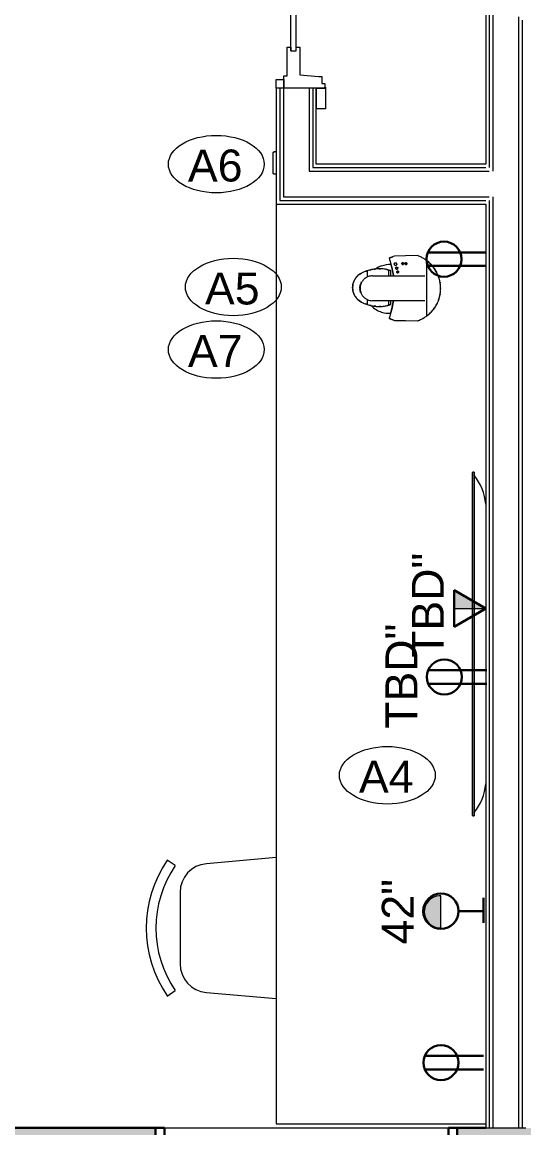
# Model space of a CAD drawing. Header units: inches. Extents: x -1176 to 1482, y -2527 to 978.
# Drawn here: x 616.6 to 687.3, y 113.9 to 269.7 of the extents above; entities that cross this region are included whole.
import ezdxf

# ---------------------------------------------------------------- set-up
doc = ezdxf.new("R2010")
doc.units = ezdxf.units.IN
doc.header["$MEASUREMENT"] = 0
for name, color, linetype, lineweight in [('A-ANNO-NOTE', 131, 'Continuous', 40), ('A-DETL-GENF', 92, 'Continuous', 9), ('A-DOOR', 31, 'Continuous', 18), ('A-DOOR-FRAM', 31, 'Continuous', 30), ('A-DOOR-GLAZ', 31, 'Continuous', 9), ('A-DOOR-OPNG', 31, 'Continuous', 30), ('A-GLAZ', 151, 'Continuous', 18), ('A-WALL', 113, 'Continuous', 18), ('A-WALL-PATT', 111, 'Continuous', 18), ('I-FURN', 30, 'Continuous', 9), ('I-WALL', 2, 'Continuous', 18), ('Q-CASE', 31, 'Continuous', 9), ('Q-SPCQ', 91, 'Continuous', 9), ('Q-SPCQ-IDEN', 132, 'Continuous', 9)]:
    doc.layers.add(name, color=color, linetype=linetype, lineweight=lineweight)
doc.styles.add('Arial', font='arial.ttf', dxfattribs={"height": 4.5})
doc.styles.add('Swis721 Lt BT', font='swissl.ttf', dxfattribs={"height": 4.5})

# ---------------------------------------------------------------- blocks, each defined once
blk = doc.blocks.new('Double Hung - side window 3_ 6_5_ x 5_ 6_ 2-5312470-3rd Floor Power _ Signal')
at = {"layer": 'A-GLAZ', "color": 8, "lineweight": 30}
for p, q in [((-21.25, 11), (-20.5, 11)), ((-20.5, 6.75), (-20.5, 11)), ((20.5, 6.75), (20.5, 11)), ((21.25, 11), (20.5, 11)), ((-20.5, 8.5), (-20.5, 6.75)), ((-20.5, 8.5), (-18.75, 8.5)), ((-18.75, 8.5), (-18.75, 6.75)), ((18.75, 8.5), (18.75, 6.75)), ((20.5, 8.5), (18.75, 8.5)), ((20.5, 8.5), (20.5, 6.75)), ((-20.5, 6.75), (-18.75, 6.75)), ((-20.5, 6.75), (-20, 6.75)), ((-20, -11), (-20, 6.75)), ((-18.75, 7.625), (18.75, 7.625)), ((20.5, 6.75), (18.75, 6.75)), ((20, 6.75), (20.5, 6.75)), ((20, 6.75), (20, -11)), ((-20, -11), (-21.25, -11)), ((20, -11), (21.25, -11))]:
    blk.add_line(p, q, dxfattribs=at)
blk = doc.blocks.new('F-Chairs - Side 01-V22-3rd Floor Power _ Signal')
at = {"layer": 'I-FURN'}
for p, q in [((-9.57, -3.52), (-8.8, -4.64)), ((8.8, -4.64), (9.57, -3.52)), ((5.02, -5.32), (-5.02, -5.32)), ((-9.07, -9.03), (-9.92, -18.87)), ((9.92, -18.87), (9.07, -9.03))]:
    blk.add_line(p, q, dxfattribs=at)
for centre, radius, start, end in [((0, -17.51), 16.94, 55.6197, 124.3803), ((0, -17.51), 15.59, 55.6197, 124.3803), ((-5.02, -9.38), 4.06, 90, 175.0303), ((5.02, -9.38), 4.06, 4.9697, 90)]:
    blk.add_arc(centre, radius, start, end, dxfattribs=at)
blk = doc.blocks.new('Door-Sliding-JELD-WEN-2_Panel-Stationary_Active-Wide_Stile-EpicVue - D6 6_ X 8_-8222147-3rd Floor Power _ Signal')
at = {"layer": 'A-DETL-GENF'}
for p, q in [((-36, 1.74), (-34.25, 1.74)), ((-36, -4.01), (-36, 1.74)), ((-34.25, 1.74), (-34.25, 1.27)), ((34.25, 1.74), (36, 1.74)), ((34.25, -1.01), (34.25, 1.74)), ((36, 1.74), (36, -4.01)), ((-34.25, 1.27), (-30.22, 1.27)), ((-30.75, 0.74), (-30.75, -0.01)), ((-30.22, 0.74), (-30.75, 0.74)), ((-30.22, 1.27), (-30.22, 0.74)), ((-2.31, 1.27), (2.31, 1.27)), ((-2.31, 0.74), (-2.31, 1.27)), ((-1.78, 0.74), (-2.31, 0.74)), ((-1.78, -0.01), (-1.78, 0.74)), ((2.31, 1.27), (2.31, -0.52)), ((-34.11, -0.52), (-34.34, -3.12)), ((-30.21, -0.52), (-34.11, -0.52)), ((-30.75, -0.01), (-30.21, -0.01)), ((-30.21, -0.01), (-30.21, -0.52)), ((-2.37, -0.96), (-2.32, -0.96)), ((-2.37, -2.8), (-2.37, -0.96)), ((-2.32, -0.01), (-1.78, -0.01)), ((-2.32, -0.96), (-2.32, -0.01)), ((-0.28, -0.52), (-2.32, -0.52)), ((-2.32, -1.01), (-2.32, -0.96)), ((-0.28, -1.01), (-2.32, -1.01)), ((-0.28, -0.52), (-0.28, -1.01)), ((2.31, -0.52), (-0.28, -0.52)), ((-0.28, -1.01), (2.31, -1.01)), ((1.78, -1.54), (1.78, -2.29)), ((2.31, -1.54), (1.78, -1.54)), ((2.31, -1.01), (2.31, -1.54)), ((30.21, -1.01), (34.25, -1.01)), ((30.21, -1.54), (30.21, -1.01)), ((30.75, -1.54), (30.21, -1.54)), ((30.75, -2.29), (30.75, -1.54)), ((-38.91, -2.86), (-36, -2.86)), ((-38.91, -4.12), (-38.91, -2.86)), ((-36, -2.86), (-36, -4.04)), ((2.32, -2.8), (-2.37, -2.8)), ((1.78, -2.29), (2.32, -2.29)), ((2.32, -2.29), (2.32, -2.8)), ((30.2, -2.29), (30.75, -2.29)), ((30.2, -2.8), (30.2, -2.29)), ((34.33, -2.8), (30.2, -2.8)), ((34.33, -3.61), (34.33, -2.8)), ((36, -2.86), (38.91, -2.86)), ((36, -4.04), (36, -2.86)), ((38.91, -2.86), (38.91, -4.12)), ((-35.86, -4.12), (-38.91, -4.12)), ((-35.34, -4.01), (-36, -4.01)), ((-36, -4.04), (-35.86, -4.04)), ((-35.86, -4.04), (-35.86, -4.12)), ((-35.34, -3.61), (-35.34, -4.01)), ((-34.34, -3.61), (-35.34, -3.61)), ((-34.34, -3.12), (-34.34, -3.61)), ((35.34, -3.61), (34.33, -3.61)), ((35.34, -4.01), (35.34, -3.61)), ((36, -4.01), (35.34, -4.01)), ((35.86, -4.04), (36, -4.04)), ((35.86, -4.12), (35.86, -4.04)), ((38.91, -4.12), (35.86, -4.12))]:
    blk.add_line(p, q, dxfattribs=at)
at = {"layer": 'A-DOOR-FRAM', "lineweight": 9}
for p, q in [((-36, 2.81), (-34.75, 2.81)), ((-36, 1.74), (-36, 2.81)), ((-34.75, 1.74), (-36, 1.74)), ((-34.75, 2.81), (-34.75, 1.74)), ((34.75, 2.81), (36, 2.81)), ((34.75, 1.74), (34.75, 2.81)), ((36, 1.74), (34.75, 1.74)), ((36, 2.81), (36, 1.74))]:
    blk.add_line(p, q, dxfattribs=at)
at = {"layer": 'A-DOOR-GLAZ'}
for p, q in [((-30.75, 0.74), (-1.78, 0.74)), ((-30.75, -0.01), (-1.78, -0.01)), ((1.78, -1.54), (30.75, -1.54)), ((1.78, -2.29), (30.75, -2.29))]:
    blk.add_line(p, q, dxfattribs=at)
at = {"layer": 'A-DOOR-OPNG'}
for p, q in [((-13.1, 7.58), (-10.27, 4.75)), ((-10.27, 4.75), (-22.27, 4.75)), ((-13.1, 1.92), (-10.27, 4.75))]:
    blk.add_line(p, q, dxfattribs=at)
blk = doc.blocks.new('Desk61 - Desk-7130616-3rd Floor Power _ Signal')
at = {"layer": 'Q-CASE'}
for p, q in [((2393.98, 478.31), (2264.41, 478.31)), ((2264.41, 478.31), (2264.41, 448.82))]:
    blk.add_line(p, q, dxfattribs=at)
blk = doc.blocks.new('Keurig_Coffee_Maker_18764 - Keurig_Coffee_Maker_18764-V66-3rd Floor Power _ Signal')
at = {"layer": 'Q-SPCQ'}
for p, q in [((-0.61, 4.75), (-0.53, 4.77)), ((-0.53, 4.77), (-0.61, 4.75)), ((-0.61, 4.75), (-0.53, 4.77)), ((-0.53, 4.77), (-0.61, 4.75)), ((-0.61, 4.75), (-0.53, 4.77)), ((-0.53, 4.77), (-0.61, 4.75)), ((-0.61, 4.75), (-0.6, 4.72)), ((-0.61, 4.75), (-0.6, 4.72)), ((-0.61, 4.75), (-0.6, 4.72)), ((-0.6, 4.72), (-0.52, 4.74)), ((-0.52, 4.74), (-0.6, 4.72)), ((-0.6, 4.72), (-0.52, 4.74)), ((-0.52, 4.74), (-0.6, 4.72)), ((-0.6, 4.72), (-0.52, 4.74)), ((-0.52, 4.74), (-0.6, 4.72)), ((-0.52, 4.74), (-0.53, 4.77)), ((-0.52, 4.74), (-0.53, 4.77)), ((-0.52, 4.74), (-0.53, 4.77)), ((-0.51, 4.78), (-0.43, 4.8)), ((-0.51, 4.78), (-0.51, 4.75)), ((-0.43, 4.77), (-0.51, 4.75)), ((-0.43, 4.8), (-0.36, 4.82)), ((-0.43, 4.77), (-0.43, 4.8)), ((-0.35, 4.79), (-0.43, 4.77)), ((-0.36, 4.82), (-0.35, 4.79)), ((-0.31, 4.83), (-0.11, 4.85)), ((-0.31, 4.83), (-0.3, 4.8)), ((-0.11, 4.82), (-0.3, 4.8)), ((-0.11, 4.85), (-0.11, 4.82)), ((-0.04, 4.86), (0.03, 4.85)), ((-0.04, 4.86), (-0.04, 4.82)), ((0.03, 4.82), (-0.04, 4.82)), ((0.03, 4.85), (0.13, 4.85)), ((0.03, 4.82), (0.03, 4.85)), ((0.13, 4.85), (0.04, 4.85)), ((0.04, 4.82), (0.12, 4.82)), ((0.12, 4.82), (0.04, 4.82)), ((0.13, 4.85), (0.12, 4.82)), ((0.2, 4.81), (0.12, 4.82)), ((0.13, 4.85), (0.2, 4.84)), ((0.2, 4.84), (0.2, 4.81)), ((0.27, 4.8), (0.28, 4.83)), ((0.3, 4.8), (0.27, 4.8)), ((0.28, 4.83), (0.44, 4.8)), ((0.43, 4.77), (0.34, 4.79)), ((0.49, 4.75), (0.43, 4.77)), ((0.44, 4.8), (0.5, 4.78)), ((0.44, 4.8), (0.44, 4.8)), ((0.44, 4.8), (0.44, 4.8)), ((0.45, 4.8), (0.44, 4.77)), ((0.47, 4.79), (0.46, 4.76)), ((0.52, 4.75), (0.46, 4.76)), ((0.46, 4.76), (0.49, 4.75)), ((0.5, 4.78), (0.47, 4.79)), ((0.47, 4.79), (0.52, 4.78)), ((0.49, 4.75), (0.5, 4.78)), ((0.5, 4.78), (0.49, 4.75)), ((0.5, 4.78), (0.49, 4.75)), ((0.49, 4.75), (0.49, 4.75)), ((0.5, 4.75), (0.51, 4.78)), ((0.5, 4.78), (0.5, 4.78)), ((0.52, 4.78), (0.52, 4.75)), ((0.58, 4.76), (0.57, 4.73)), ((0.64, 4.7), (0.57, 4.73)), ((0.58, 4.76), (0.65, 4.73)), ((0.64, 4.7), (0.65, 4.73)), ((0.71, 4.71), (0.7, 4.68)), ((0.74, 4.66), (0.7, 4.68)), ((0.7, 4.68), (0.74, 4.66)), ((0.75, 4.69), (0.71, 4.71)), ((0.71, 4.71), (0.76, 4.68)), ((0.76, 4.68), (0.9, 4.61)), ((-1.56, 3.82), (-2.29, 3.82)), ((0.89, 4.58), (0.74, 4.66)), ((0.91, 4.61), (0.89, 4.58)), ((0.9, 4.61), (0.89, 4.58)), ((2.47, 3.82), (1.56, 3.82)), ((-1.75, -4.31), (-1.75, 3.08)), ((1.75, 3.08), (1.75, -4.31)), ((-2.38, 0.79), (-1.75, 0.79)), ((-2.24, 0.47), (-1.75, 0.47)), ((1.75, 0.79), (2.56, 0.79)), ((1.75, 0.47), (2.42, 0.47)), ((-3.9, -4.57), (3.9, -4.57)), ((2.55, -5.79), (2.53, -5.79)), ((0, -6.52), (-0.05, -6.52)), ((0, -6.52), (-0.05, -6.52))]:
    blk.add_line(p, q, dxfattribs=at)
at = {"layer": 'Q-SPCQ', "flags": 128}
for points in [[(-4.52, -0.02), (-4.56, -1.59), (-4.6, -3.21)], [(4.6, -3.21), (4.56, -1.59), (4.52, -0.02)]]:
    blk.add_lwpolyline(points, dxfattribs=at)
at = {"layer": 'Q-SPCQ'}
for centre, radius, start, end in [((-0.11, 0.74), 3.42, 133.2151, 162.0251), ((-0.11, 0.74), 3.42, 162.0251, 183.9632), ((-0.11, 0.74), 3.42, 17.9749, 33.9816), ((-1.51, 0.29), 4.88, 2.0734, 17.9749), ((0, 12.51), 12.51, 252.7803, 257.1927), ((0, 12.51), 12.51, 253.7595, 261.925), ((0, 12.51), 12.51, 259.0261, 261.9487), ((0, 12.51), 12.51, 278.0789, 285.4279), ((3.4, -0.17), 0.187, 90, 270), ((3.4, -0.17), 0.187, 270, 90), ((2.3, -0.48), 0.125, 90, 270), ((2.3, -0.48), 0.125, 270, 90), ((2.84, -0.34), 0.156, 90, 270), ((2.84, -0.34), 0.156, 270, 90), ((3.48, -1.19), 0.125, 90, 270), ((3.48, -1.64), 0.125, 90, 270), ((3.48, -1.19), 0.125, 270, 90), ((3.48, -1.64), 0.125, 270, 90), ((-0.02, -1.68), 4.83, 219.3983, 221.0457), ((-0.02, -1.68), 4.83, 228.1639, 230.5343), ((-0.02, -1.68), 4.83, 239.6592, 240.0724)]:
    blk.add_arc(centre, radius, start, end, dxfattribs=at)
for points, knots in [([(2.14, 4.62), (2.07, 4.77), (1.89, 5.05), (1.52, 5.4), (1.09, 5.67), (0.61, 5.84), (0.09, 5.9), (-0.42, 5.84), (-0.91, 5.67), (-1.27, 5.44), (-1.52, 5.22), (-1.75, 4.98), (-1.88, 4.77), (-1.96, 4.62)], [0, 0, 0, 0, 0.1, 0.2, 0.3, 0.4, 0.5, 0.6, 0.7, 0.8, 0.85, 0.9, 1, 1, 1, 1]), ([(-1.9, 4.72), (-1.84, 4.83), (-1.7, 5.03), (-1.51, 5.23), (-1.4, 5.33), (-1.37, 5.35)], [0, 0, 0, 0, 0.3333333, 0.6666667, 0.7485665, 0.7485665, 0.7485665, 0.7485665]), ([(1.75, 3.08), (1.75, 3.18), (1.73, 3.38), (1.66, 3.67), (1.55, 3.9), (1.45, 4.07), (1.36, 4.19), (1.26, 4.3), (1.14, 4.4), (1.02, 4.5), (0.9, 4.58), (0.76, 4.65), (0.62, 4.72), (0.47, 4.77), (0.3, 4.8), (0.12, 4.83), (-0.08, 4.83), (-0.28, 4.81), (-0.47, 4.77), (-0.65, 4.7), (-0.83, 4.62), (-0.99, 4.52), (-1.15, 4.4), (-1.28, 4.27), (-1.4, 4.13), (-1.51, 3.97), (-1.62, 3.75), (-1.72, 3.46), (-1.75, 3.21), (-1.75, 3.08)], [0, 0, 0, 0, 0.055556, 0.111111, 0.166667, 0.194444, 0.222222, 0.25, 0.277778, 0.305556, 0.333333, 0.361111, 0.388889, 0.416667, 0.444444, 0.479167, 0.513889, 0.548611, 0.583333, 0.618056, 0.652778, 0.6875, 0.722222, 0.756944, 0.791667, 0.826389, 0.861111, 0.930556, 1, 1, 1, 1]), ([(-0.84, 5.68), (-0.81, 5.69), (-0.71, 5.73), (-0.61, 5.77), (-0.54, 5.79)], [0.1340386, 0.1340386, 0.1340386, 0.1340386, 0.1666667, 0.256932, 0.256932, 0.256932, 0.256932]), ([(-0.38, 5.83), (-0.37, 5.83), (-0.07, 5.89), (0.25, 5.88), (0.55, 5.83), (0.57, 5.83)], [0.3167664, 0.3167664, 0.3167664, 0.3167664, 0.3333333, 0.6666667, 0.6830273, 0.6830273, 0.6830273, 0.6830273]), ([(0.72, 5.79), (0.8, 5.77), (0.9, 5.74), (1, 5.69), (1.02, 5.68)], [0.7426327, 0.7426327, 0.7426327, 0.7426327, 0.8333333, 0.8657703, 0.8657703, 0.8657703, 0.8657703]), ([(1.56, 5.35), (1.58, 5.33), (1.69, 5.23), (1.89, 5.03), (2.02, 4.83), (2.09, 4.72)], [0.2509667, 0.2509667, 0.2509667, 0.2509667, 0.3333333, 0.6666667, 1, 1, 1, 1]), ([(2.39, 4.05), (2.4, 4.03), (2.42, 3.98), (2.43, 3.94), (2.44, 3.93)], [0.17849533, 0.17849533, 0.17849533, 0.17849533, 0.2, 0.21629659, 0.21629659, 0.21629659, 0.21629659]), ([(2.56, 3.52), (2.58, 3.45), (2.6, 3.36), (2.62, 3.27), (2.62, 3.26)], [0.3370694, 0.3370694, 0.3370694, 0.3370694, 0.4, 0.41654848, 0.41654848, 0.41654848, 0.41654848]), ([(-2.54, 2.59), (-2.54, 2.6), (-2.53, 2.69), (-2.52, 2.78), (-2.51, 2.86)], [0.38887206, 0.38887206, 0.38887206, 0.38887206, 0.4, 0.46606846, 0.46606846, 0.46606846, 0.46606846]), ([(-1.75, 0.12), (-1.82, 0.13), (-2.22, 0.19), (-2.62, 0.27), (-2.94, 0.35)], [0.7961311, 0.7961311, 0.7961311, 0.7961311, 0.8333333, 1, 1, 1, 1]), ([(-2.33, 0.67), (-2.34, 0.68), (-2.34, 0.7), (-2.36, 0.74), (-2.38, 0.79), (-2.39, 0.83), (-2.4, 0.85)], [0.8338778, 0.8338778, 0.8338778, 0.8338778, 0.8611111, 0.8888889, 0.9444444, 1, 1, 1, 1]), ([(-2.38, 0.79), (-2.37, 0.77), (-2.36, 0.73), (-2.34, 0.68), (-2.32, 0.65), (-2.31, 0.62), (-2.3, 0.6), (-2.29, 0.58), (-2.28, 0.56), (-2.27, 0.54), (-2.26, 0.52), (-2.26, 0.51), (-2.25, 0.49), (-2.24, 0.48), (-2.24, 0.47), (-2.24, 0.47), (-2.24, 0.47)], [0, 0, 0, 0, 0.0555556, 0.1111111, 0.1388889, 0.1666667, 0.1944444, 0.2222222, 0.25, 0.2777778, 0.3055556, 0.3333333, 0.3611111, 0.3888889, 0.4444444, 0.4737946, 0.4737946, 0.4737946, 0.4737946]), ([(2.94, 0.35), (2.62, 0.27), (2.22, 0.19), (1.82, 0.13), (1.75, 0.12)], [0, 0, 0, 0, 0.1666667, 0.2038782, 0.2038782, 0.2038782, 0.2038782]), ([(1.86, 0.14), (1.93, 0.15), (2.29, 0.21), (2.65, 0.28), (2.94, 0.35)], [0.8149744, 0.8149744, 0.8149744, 0.8149744, 0.85, 1, 1, 1, 1]), ([(2.42, 0.47), (2.42, 0.47), (2.42, 0.47), (2.43, 0.48), (2.43, 0.49), (2.44, 0.51), (2.45, 0.53), (2.46, 0.55), (2.47, 0.57), (2.48, 0.58), (2.48, 0.6), (2.49, 0.62), (2.51, 0.66), (2.53, 0.72), (2.55, 0.76), (2.56, 0.79)], [0.5262054, 0.5262054, 0.5262054, 0.5262054, 0.5555556, 0.6111111, 0.6388889, 0.6666667, 0.7083333, 0.75, 0.7708333, 0.78125, 0.7916667, 0.8333333, 0.875, 0.9166667, 1, 1, 1, 1]), ([(2.58, 0.85), (2.58, 0.83), (2.56, 0.79), (2.54, 0.74), (2.53, 0.7), (2.52, 0.68), (2.52, 0.67)], [0, 0, 0, 0, 0.0555556, 0.1111111, 0.1388889, 0.1661222, 0.1661222, 0.1661222, 0.1661222]), ([(3.33, 0.01), (3.34, 0.01), (3.36, 0.02), (3.38, 0.02), (3.4, 0.02)], [0.8888889, 0.8888889, 0.8888889, 0.8888889, 0.9305556, 1, 1, 1, 1]), ([(3.4, 0.02), (3.41, 0.02), (3.42, 0.02), (3.44, 0.01), (3.44, 0.01)], [0, 0, 0, 0, 0.05555556, 0.07172864, 0.07172864, 0.07172864, 0.07172864]), ([(2.3, -0.6), (2.3, -0.6), (2.28, -0.6), (2.26, -0.6), (2.24, -0.59), (2.23, -0.58), (2.22, -0.57), (2.21, -0.56), (2.19, -0.53), (2.18, -0.5), (2.18, -0.46), (2.19, -0.42), (2.2, -0.4), (2.22, -0.39), (2.23, -0.38), (2.26, -0.36), (2.28, -0.35), (2.3, -0.35)], [0, 0, 0, 0, 0.055556, 0.111111, 0.166667, 0.194444, 0.222222, 0.277778, 0.333333, 0.444444, 0.583333, 0.652778, 0.722222, 0.756944, 0.791667, 0.861111, 1, 1, 1, 1]), ([(2.3, -0.35), (2.31, -0.35), (2.32, -0.36), (2.34, -0.36), (2.35, -0.36), (2.36, -0.37), (2.38, -0.38), (2.39, -0.39), (2.4, -0.4), (2.42, -0.42), (2.43, -0.46), (2.43, -0.5), (2.42, -0.54), (2.4, -0.55), (2.39, -0.57), (2.38, -0.58), (2.35, -0.6), (2.32, -0.6), (2.3, -0.6)], [0, 0, 0, 0, 0.055556, 0.083333, 0.111111, 0.166667, 0.194444, 0.222222, 0.277778, 0.333333, 0.444444, 0.583333, 0.652778, 0.722222, 0.756944, 0.791667, 0.861111, 1, 1, 1, 1]), ([(2.74, -0.45), (2.73, -0.45), (2.72, -0.43), (2.7, -0.4), (2.68, -0.36), (2.69, -0.31), (2.7, -0.26), (2.72, -0.24), (2.73, -0.22), (2.74, -0.21), (2.76, -0.2), (2.77, -0.2), (2.78, -0.19), (2.79, -0.19)], [0.2222222, 0.2222222, 0.2222222, 0.2222222, 0.2777778, 0.3333333, 0.4444444, 0.5833333, 0.6527778, 0.7222222, 0.7569444, 0.7916667, 0.8263889, 0.8611111, 0.8888889, 0.8888889, 0.8888889, 0.8888889]), ([(2.84, -0.18), (2.85, -0.18), (2.87, -0.18), (2.88, -0.18), (2.9, -0.19), (2.92, -0.2), (2.93, -0.21), (2.94, -0.21), (2.94, -0.22)], [0, 0, 0, 0, 0.0555556, 0.0833333, 0.1111111, 0.1666667, 0.1944444, 0.2222222, 0.2222222, 0.2222222, 0.2222222]), ([(2.98, -0.26), (2.99, -0.27), (3, -0.31), (3, -0.36), (2.98, -0.41), (2.97, -0.43), (2.95, -0.45), (2.94, -0.46), (2.93, -0.47), (2.89, -0.48), (2.87, -0.49), (2.84, -0.49)], [0.3333333, 0.3333333, 0.3333333, 0.3333333, 0.4444444, 0.5833333, 0.6527778, 0.7222222, 0.7569444, 0.7916667, 0.8263889, 0.8611111, 1, 1, 1, 1]), ([(3.21, -0.14), (3.21, -0.13), (3.22, -0.11), (3.22, -0.09), (3.23, -0.08), (3.23, -0.08)], [0.5555556, 0.5555556, 0.5555556, 0.5555556, 0.5833333, 0.6527778, 0.6666667, 0.6666667, 0.6666667, 0.6666667]), ([(3.27, -0.31), (3.27, -0.3), (3.25, -0.29), (3.23, -0.25), (3.21, -0.21), (3.21, -0.18), (3.21, -0.17)], [0.2222222, 0.2222222, 0.2222222, 0.2222222, 0.2777778, 0.3333333, 0.4444444, 0.4882459, 0.4882459, 0.4882459, 0.4882459]), ([(3.4, -0.36), (3.39, -0.36), (3.37, -0.35), (3.35, -0.35), (3.34, -0.35), (3.33, -0.34)], [0, 0, 0, 0, 0.0555556, 0.0833333, 0.1111111, 0.1111111, 0.1111111, 0.1111111]), ([(3.48, -1.31), (3.47, -1.31), (3.46, -1.31), (3.44, -1.31), (3.42, -1.3), (3.4, -1.28), (3.39, -1.27), (3.37, -1.24), (3.36, -1.21), (3.36, -1.16), (3.37, -1.13), (3.38, -1.11), (3.39, -1.1), (3.4, -1.1), (3.4, -1.09)], [0, 0, 0, 0, 0.0555556, 0.1111111, 0.1666667, 0.2222222, 0.2777778, 0.3333333, 0.4444444, 0.5833333, 0.6527778, 0.7222222, 0.7569444, 0.7777778, 0.7777778, 0.7777778, 0.7777778]), ([(3.36, -1.66), (3.36, -1.64), (3.36, -1.61), (3.37, -1.58), (3.39, -1.56), (3.4, -1.54), (3.44, -1.52), (3.46, -1.51), (3.48, -1.51)], [0.4444444, 0.4444444, 0.4444444, 0.4444444, 0.5833333, 0.6527778, 0.7222222, 0.7916667, 0.8611111, 1, 1, 1, 1]), ([(3.4, -1.09), (3.4, -1.09), (3.41, -1.08), (3.44, -1.07), (3.46, -1.06), (3.48, -1.06)], [0.7853002, 0.7853002, 0.7853002, 0.7853002, 0.7916667, 0.8611111, 1, 1, 1, 1]), ([(3.48, -1.06), (3.49, -1.06), (3.51, -1.06), (3.53, -1.07), (3.55, -1.08), (3.56, -1.09), (3.56, -1.09)], [0, 0, 0, 0, 0.0555556, 0.1111111, 0.1666667, 0.2146998, 0.2146998, 0.2146998, 0.2146998]), ([(3.59, -1.25), (3.59, -1.26), (3.58, -1.27), (3.56, -1.29), (3.53, -1.31), (3.5, -1.31), (3.48, -1.31)], [0.6666667, 0.6666667, 0.6666667, 0.6666667, 0.7222222, 0.7916667, 0.8611111, 1, 1, 1, 1]), ([(3.48, -1.51), (3.49, -1.51), (3.51, -1.51), (3.53, -1.52), (3.55, -1.53), (3.56, -1.54), (3.58, -1.56), (3.6, -1.58), (3.61, -1.61), (3.61, -1.64), (3.61, -1.66)], [0, 0, 0, 0, 0.0555556, 0.1111111, 0.1666667, 0.2222222, 0.2777778, 0.3333333, 0.4444444, 0.5555556, 0.5555556, 0.5555556, 0.5555556]), ([(3.5, -0.01), (3.5, -0.01), (3.51, -0.02), (3.53, -0.03), (3.54, -0.05), (3.57, -0.09), (3.59, -0.14), (3.59, -0.18), (3.58, -0.2)], [0.1737723, 0.1737723, 0.1737723, 0.1737723, 0.1944444, 0.2222222, 0.2777778, 0.3333333, 0.4444444, 0.5555556, 0.5555556, 0.5555556, 0.5555556]), ([(3.58, -0.23), (3.57, -0.24), (3.56, -0.26), (3.55, -0.28), (3.53, -0.3), (3.52, -0.31), (3.52, -0.31)], [0.6069174, 0.6069174, 0.6069174, 0.6069174, 0.6527778, 0.7222222, 0.7569444, 0.7777778, 0.7777778, 0.7777778, 0.7777778]), ([(3.56, -1.09), (3.57, -1.1), (3.58, -1.11), (3.6, -1.13), (3.61, -1.17), (3.61, -1.19), (3.61, -1.21)], [0.2222222, 0.2222222, 0.2222222, 0.2222222, 0.2777778, 0.3333333, 0.4444444, 0.5555556, 0.5555556, 0.5555556, 0.5555556]), ([(3.59, -1.7), (3.59, -1.7), (3.58, -1.72), (3.56, -1.73), (3.53, -1.75), (3.5, -1.76), (3.48, -1.76)], [0.6666667, 0.6666667, 0.6666667, 0.6666667, 0.7222222, 0.7916667, 0.8611111, 1, 1, 1, 1]), ([(-4.28, -3.96), (-4.26, -4), (-4.23, -4.06), (-4.2, -4.11), (-4.2, -4.12)], [0.3713401, 0.3713401, 0.3713401, 0.3713401, 0.5, 0.5248828, 0.5248828, 0.5248828, 0.5248828]), ([(-4.2, -4.12), (-4.2, -4.11), (-4.23, -4.06), (-4.26, -4), (-4.28, -3.96)], [0.4751172, 0.4751172, 0.4751172, 0.4751172, 0.5, 0.6286599, 0.6286599, 0.6286599, 0.6286599]), ([(-3.9, -4.57), (-3.77, -4.75), (-3.49, -5.07), (-3.02, -5.49), (-2.6, -5.78), (-2.29, -5.96), (-2.11, -6.05), (-1.94, -6.12), (-1.75, -6.2), (-1.57, -6.27), (-1.44, -6.31), (-1.36, -6.33), (-1.24, -6.36), (-1.07, -6.41), (-0.88, -6.44), (-0.76, -6.46), (-0.68, -6.47), (-0.53, -6.49), (-0.32, -6.51), (-0.14, -6.52), (-0.05, -6.52)], [0, 0, 0, 0, 0.142857, 0.285714, 0.428571, 0.5, 0.535714, 0.571429, 0.625, 0.678571, 0.705357, 0.71875, 0.732143, 0.785714, 0.839286, 0.852679, 0.866071, 0.892857, 0.946429, 1, 1, 1, 1]), ([(3.85, -4.63), (3.84, -4.65), (3.75, -4.77), (3.65, -4.88), (3.56, -4.97)], [0.3739159, 0.3739159, 0.3739159, 0.3739159, 0.4, 0.5097654, 0.5097654, 0.5097654, 0.5097654]), ([(-3.44, -5.1), (-3.43, -5.11), (-3.38, -5.16), (-3.33, -5.21), (-3.29, -5.25)], [0.23427003, 0.23427003, 0.23427003, 0.23427003, 0.25, 0.30481789, 0.30481789, 0.30481789, 0.30481789]), ([(-3.29, -5.25), (-3.33, -5.21), (-3.38, -5.16), (-3.43, -5.11), (-3.44, -5.1)], [0.79638486, 0.79638486, 0.79638486, 0.79638486, 0.83333333, 0.8435005, 0.8435005, 0.8435005, 0.8435005]), ([(-2.72, -5.7), (-2.76, -5.67), (-2.83, -5.62), (-2.89, -5.58), (-2.92, -5.56)], [0.63255371, 0.63255371, 0.63255371, 0.63255371, 0.66666667, 0.68782663, 0.68782663, 0.68782663, 0.68782663]), ([(-2.91, -5.56), (-2.89, -5.58), (-2.82, -5.63), (-2.75, -5.68), (-2.71, -5.7)], [0.46748557, 0.46748557, 0.46748557, 0.46748557, 0.5, 0.54988363, 0.54988363, 0.54988363, 0.54988363]), ([(-2.32, -5.94), (-2.28, -5.96), (-2.2, -6), (-2.13, -6.03), (-2.1, -6.05)], [0.7023309, 0.7023309, 0.7023309, 0.7023309, 0.75, 0.78527969, 0.78527969, 0.78527969, 0.78527969]), ([(-1.45, -6.3), (-1.48, -6.29), (-1.55, -6.27), (-1.62, -6.25), (-1.68, -6.23)], [0.3190358, 0.3190358, 0.3190358, 0.3190358, 0.33333333, 0.37139588, 0.37139588, 0.37139588, 0.37139588]), ([(0, -6.52), (0.09, -6.52), (0.26, -6.51), (0.47, -6.49), (0.63, -6.47), (0.76, -6.45), (0.88, -6.43), (1.02, -6.4), (1.17, -6.37), (1.31, -6.33), (1.42, -6.3), (1.53, -6.26), (1.67, -6.21), (1.83, -6.15), (2.04, -6.06), (2.19, -5.98), (2.29, -5.93)], [0, 0, 0, 0, 0.1, 0.2, 0.25, 0.3, 0.35, 0.4, 0.475, 0.55, 0.5875, 0.625, 0.7, 0.775, 0.85, 1, 1, 1, 1]), ([(1.52, -6.26), (1.54, -6.26), (1.57, -6.25), (1.6, -6.23), (1.62, -6.23)], [0.65060949, 0.65060949, 0.65060949, 0.65060949, 0.66666667, 0.69577662, 0.69577662, 0.69577662, 0.69577662]), ([(1.62, -6.23), (1.6, -6.23), (1.57, -6.25), (1.54, -6.26), (1.52, -6.26)], [0.30422338, 0.30422338, 0.30422338, 0.30422338, 0.33333333, 0.34939051, 0.34939051, 0.34939051, 0.34939051]), ([(2.85, -5.59), (2.8, -5.62), (2.62, -5.75), (2.43, -5.85), (2.29, -5.93)], [0.8, 0.8, 0.8, 0.8, 0.85, 1, 1, 1, 1]), ([(3.04, -5.45), (3.15, -5.37), (3.27, -5.27), (3.38, -5.16), (3.39, -5.15)], [0.2716855, 0.2716855, 0.2716855, 0.2716855, 0.4, 0.414526, 0.414526, 0.414526, 0.414526]), ([(3.39, -5.15), (3.3, -5.23), (3.18, -5.34), (3.06, -5.44), (3.04, -5.45)], [0.585474, 0.585474, 0.585474, 0.585474, 0.7, 0.7283145, 0.7283145, 0.7283145, 0.7283145]), ([(-0.77, -6.46), (-0.78, -6.46), (-0.84, -6.45), (-0.9, -6.44), (-0.95, -6.43)], [0.1610836, 0.1610836, 0.1610836, 0.1610836, 0.16666667, 0.2032532, 0.2032532, 0.2032532, 0.2032532]), ([(0.71, -6.46), (0.74, -6.46), (0.79, -6.45), (0.84, -6.44), (0.86, -6.44)], [0.29875922, 0.29875922, 0.29875922, 0.29875922, 0.33333333, 0.3619925, 0.3619925, 0.3619925, 0.3619925]), ([(0.86, -6.44), (0.84, -6.44), (0.79, -6.45), (0.74, -6.46), (0.71, -6.46)], [0.6380075, 0.6380075, 0.6380075, 0.6380075, 0.66666667, 0.70124078, 0.70124078, 0.70124078, 0.70124078])]:
    blk.add_open_spline(points, degree=3, knots=knots, dxfattribs=at)
for points in [[(-1.96, 4.62), (-1.95, 4.63), (-1.93, 4.67), (-1.91, 4.71), (-1.9, 4.72)], [(-1.27, 5.43), (-1.23, 5.46), (-1.19, 5.49), (-1.15, 5.51)], [(-1.15, 5.51), (-1.1, 5.54), (-1.05, 5.57), (-1, 5.6)], [(1.19, 5.6), (1.24, 5.57), (1.28, 5.54), (1.33, 5.51)], [(1.33, 5.51), (1.37, 5.49), (1.41, 5.46), (1.45, 5.43)], [(2.09, 4.72), (2.1, 4.71), (2.12, 4.67), (2.13, 4.63), (2.14, 4.62)], [(-2.29, 3.82), (-2.36, 3.62), (-2.46, 3.2), (-2.56, 2.55), (-2.57, 1.89), (-2.53, 1.46), (-2.49, 1.24)], [(-2.44, 3.26), (-2.42, 3.35), (-2.4, 3.44), (-2.38, 3.53)], [(-1.96, 4.62), (-2.02, 4.49), (-2.14, 4.23), (-2.24, 3.96), (-2.29, 3.82)], [(-2.25, 3.92), (-2.24, 3.97), (-2.22, 4.01), (-2.21, 4.05)], [(2.47, 3.82), (2.43, 3.96), (2.33, 4.23), (2.21, 4.49), (2.14, 4.62)], [(2.68, 1.24), (2.71, 1.46), (2.75, 1.89), (2.74, 2.55), (2.65, 3.2), (2.54, 3.62), (2.47, 3.82)], [(-2.56, 1.93), (-2.56, 2), (-2.56, 2.07), (-2.56, 2.15)], [(2.69, 2.85), (2.71, 2.77), (2.72, 2.68), (2.73, 2.59)], [(2.74, 2.15), (2.75, 2.08), (2.74, 2), (2.74, 1.93)], [(-4.23, 0.74), (-4.29, 0.61), (-4.39, 0.36), (-4.48, 0.11), (-4.52, -0.02)], [(-4.23, 0.74), (-4.27, 0.65), (-4.34, 0.48), (-4.41, 0.31), (-4.44, 0.22)], [(-4.44, 0.22), (-4.41, 0.31), (-4.34, 0.48), (-4.27, 0.65), (-4.23, 0.74)], [(-2.94, 0.35), (-3.15, 0.4), (-3.59, 0.52), (-4.02, 0.66), (-4.23, 0.74)], [(-2.94, 0.35), (-2.59, 0.27), (-2.24, 0.2), (-1.89, 0.14)], [(-2.49, 1.24), (-2.48, 1.17), (-2.45, 1.01), (-2.4, 0.86), (-2.38, 0.79)], [(-2.4, 0.85), (-2.42, 0.92), (-2.44, 0.98), (-2.45, 1.05)], [(-1.81, 0.13), (-1.9, 0.14), (-1.98, 0.16), (-2.07, 0.17)], [(2.94, 0.35), (2.59, 0.27), (2.25, 0.2), (1.9, 0.15)], [(2.56, 0.79), (2.59, 0.86), (2.63, 1.01), (2.67, 1.17), (2.68, 1.24)], [(2.64, 1.05), (2.62, 0.98), (2.6, 0.92), (2.58, 0.85)], [(4.23, 0.74), (4.02, 0.66), (3.59, 0.52), (3.15, 0.4), (2.94, 0.35)], [(4.44, 0.22), (4.41, 0.31), (4.34, 0.48), (4.27, 0.65), (4.23, 0.74)], [(4.52, -0.02), (4.48, 0.11), (4.39, 0.36), (4.29, 0.61), (4.23, 0.74)], [(4.23, 0.74), (4.27, 0.65), (4.34, 0.48), (4.41, 0.31), (4.44, 0.22)], [(3.46, -0.34), (3.44, -0.35), (3.42, -0.36), (3.4, -0.36)], [(3.48, -1.76), (3.47, -1.76), (3.46, -1.76), (3.44, -1.75), (3.42, -1.74), (3.41, -1.74), (3.4, -1.73)], [(-4.6, -3.21), (-4.55, -3.38), (-4.43, -3.69), (-4.19, -4.15), (-4, -4.43), (-3.9, -4.57)], [(-4.47, -3.57), (-4.46, -3.59), (-4.45, -3.61), (-4.44, -3.63)], [(-4.44, -3.63), (-4.45, -3.61), (-4.46, -3.59), (-4.47, -3.57)], [(2.29, -5.93), (2.49, -5.82), (2.89, -5.58), (3.43, -5.13), (3.75, -4.77), (3.9, -4.57)], [(3.57, -4.97), (3.67, -4.86), (3.76, -4.75), (3.85, -4.63)], [(3.9, -4.57), (4, -4.43), (4.19, -4.15), (4.43, -3.69), (4.55, -3.38), (4.6, -3.21)], [(4.45, -3.62), (4.45, -3.61), (4.46, -3.59), (4.47, -3.57)], [(4.47, -3.57), (4.46, -3.59), (4.45, -3.61), (4.45, -3.62)], [(-2.1, -6.05), (-2.18, -6.01), (-2.25, -5.97), (-2.33, -5.93)], [(2.29, -5.93), (2.48, -5.83), (2.67, -5.72), (2.85, -5.59)], [(-1.66, -6.23), (-1.61, -6.25), (-1.55, -6.27), (-1.5, -6.29)], [(-1.5, -6.29), (-1.48, -6.29), (-1.46, -6.3), (-1.45, -6.3)], [(-0.94, -6.43), (-0.89, -6.44), (-0.84, -6.45), (-0.78, -6.46)], [(0, -6.52), (0.03, -6.52), (0.05, -6.52), (0.08, -6.52)], [(0.08, -6.52), (0.05, -6.52), (0.03, -6.52), (0, -6.52)]]:
    blk.add_open_spline(points, degree=3, dxfattribs=at)
blk = doc.blocks.new('HVAC_Other_LK-Systems_Room-Thermostat-S1-Dti-24V-NO - Room Thermostat S1 Dti 24V NO-V103-3rd Floor Power _ Signal')
at = {"layer": 'A-DETL-GENF'}
for p, q in [((-1.55, 0.12), (-1.55, -0.05)), ((-1.48, 0.12), (-1.55, 0.12)), ((-1.48, 0.12), (-1.55, 0.12)), ((-1.55, 0.12), (-1.55, -0.23)), ((-1.48, 0.28), (-1.48, 0.12)), ((1.48, 0.28), (-1.48, 0.28)), ((1.48, 0.28), (-1.48, 0.28)), ((-1.48, 0.28), (-1.48, 0.12)), ((1.48, 0.12), (1.48, 0.28)), ((1.48, 0.12), (1.48, 0.28)), ((1.55, 0.12), (1.48, 0.12)), ((1.55, 0.12), (1.48, 0.12)), ((1.55, -0.23), (1.55, 0.12)), ((1.55, -0.23), (1.55, 0.12)), ((-1.55, -0.05), (-1.55, -0.23))]:
    blk.add_line(p, q, dxfattribs=at)
blk = doc.blocks.new('A-Flat_Screen_TV - OLED 55BGP 55_-V104-3rd Floor Power _ Signal')
at = {"layer": 'Q-SPCQ'}
for p, q in [((-24.2, 0.19), (24.2, 0.19)), ((-24.2, 0.19), (-24.2, 0)), ((24.2, 0), (-24.2, 0)), ((-24.14, 0), (-24.14, -0.06)), ((24.14, -0.06), (24.14, 0)), ((24.2, 0), (24.2, 0.19)), ((24.14, -0.06), (-24.14, -0.06))]:
    blk.add_line(p, q, dxfattribs=at)
for centre, start, end in [((-19.1, -5.58), 94.6372, 128.9656), ((19.1, -5.58), 51.0344, 85.3628)]:
    blk.add_arc(centre, 7.41, start, end, dxfattribs=at)
blk = doc.blocks.new('Appliance_Specialty Equipment Tag - Standard-3515593-3rd Floor Power _ Signal')
at = {"layer": 'Q-SPCQ-IDEN'}
blk.add_ellipse((-0.0499, 0.0037), major_axis=(-0.1406, 0), ratio=0.600473, dxfattribs=at)

msp = doc.modelspace()

# ---------------------------------------------------------------- hatches: boundary and pattern name
at = {"layer": 'A-ANNO-NOTE', "lineweight": 9}
for points in [[(681.93, 187.04), (677.47, 189.62), (677.47, 187.04)], [(674.4, 146.28), (675.31, 146.57), (675.15, 146.55)], [(675.54, 142.08), (675.31, 146.57), (674.4, 146.28)], [(674.4, 146.28), (675.15, 146.55), (674.54, 146.35)], [(675.54, 142.08), (675.54, 146.58), (675.31, 146.57)], [(675.54, 142.08), (675.62, 142.09), (675.62, 146.58)], [(675.54, 142.08), (675.62, 146.58), (675.54, 146.58)], [(673.75, 142.96), (673.5, 145.3), (673.28, 144.29)], [(673.28, 144.37), (673.5, 145.3), (673.31, 144.69)], [(673.5, 145.3), (673.96, 145.94), (673.57, 145.44)], [(673.75, 142.96), (673.96, 145.94), (673.5, 145.3)], [(674.54, 142.31), (673.96, 145.94), (673.75, 142.96)], [(675.23, 142.1), (674.4, 146.28), (673.96, 145.94)], [(675.23, 142.1), (673.96, 145.94), (674.54, 142.31)], [(675.54, 142.08), (674.4, 146.28), (675.23, 142.1)], [(673.75, 142.96), (673.28, 144.29), (673.53, 143.3)], [(673.53, 143.3), (673.28, 144.29), (673.31, 143.98)], [(674.54, 142.31), (673.75, 142.96), (673.85, 142.84)], [(674.54, 142.31), (673.9, 142.78), (674.14, 142.57)], [(675.15, 142.12), (674.54, 142.31), (674.84, 142.19)]]:
    msp.add_hatch(color=256, dxfattribs=at).paths.add_polyline_path(points, flags=0)
at = {"layer": 'A-WALL-PATT', "lineweight": 9}
h = msp.add_hatch(color=7, dxfattribs=at)
h.paths.add_polyline_path([(1329.15, 91.89), (1329.15, 113.89), (1290.24, 113.89), (1290.24, 91.89)], flags=0)
h.paths.add_polyline_path([(1248.63, 91.89), (1263.74, 91.89), (1263.74, 113.89), (1161.83, 113.89), (1161.83, 91.89)], flags=0)
h.paths.add_polyline_path([(1120.9, 91.89), (1120.9, 113.89), (1049.4, 113.89), (1049.4, 91.89), (1065.35, 91.89)], flags=0)
h.paths.add_polyline_path([(966.34, 91.89), (1006.9, 91.89), (1006.9, 113.89), (966.34, 113.89)], flags=0)
h.paths.add_polyline_path([(923.84, 91.89), (923.84, 113.89), (890.51, 113.89), (890.51, 91.89)], flags=0)
h.paths.add_polyline_path([(848.01, 91.89), (848.01, 113.89), (799.34, 113.89), (799.34, 91.89), (836.25, 91.89)], flags=0)
h.paths.add_polyline_path([(756.84, 91.89), (756.84, 113.89), (677.93, 113.89), (677.93, 91.89), (744.61, 91.89)], flags=0)
h.paths.add_polyline_path([(635.43, 91.89), (635.43, 113.89), (562.75, 113.89), (562.75, 91.89), (607.14, 91.89)], flags=0)
h.paths.add_polyline_path([(520.25, 91.89), (520.25, 113.89), (480.78, 113.89), (480.78, 91.89), (515.5, 91.89)], flags=0)

# ---------------------------------------------------------------- linework, layer by layer
at = {"layer": 'A-ANNO-NOTE', "lineweight": 30}
for p, q in [((682.03, 237.23), (673.77, 237.23)), ((682.03, 235.31), (673.77, 235.31)), ((681.93, 187.04), (677.47, 189.62)), ((677.47, 184.46), (677.47, 189.62)), ((681.93, 187.04), (677.47, 184.46)), ((682.1, 178.38), (673.84, 178.38)), ((682.1, 176.46), (673.84, 176.46)), ((681.6, 142.78), (681.6, 146.29)), ((681.6, 144.42), (678.1, 144.42)), ((681.6, 124.05), (673.34, 124.05)), ((681.6, 122.14), (673.34, 122.14))]:
    msp.add_line(p, q, dxfattribs=at)
at = {"layer": 'A-ANNO-NOTE', "lineweight": 9}
for p, q in [((681.93, 187.04), (677.47, 189.62)), ((677.47, 189.62), (677.47, 187.04)), ((677.47, 187.04), (681.93, 187.04)), ((675.62, 142.09), (675.62, 146.58))]:
    msp.add_line(p, q, dxfattribs=at)
at = {"layer": 'A-ANNO-NOTE', "lineweight": 30}
for centre, radius in [((676.05, 236.27), 2.47), ((676.12, 177.42), 2.47), ((675.62, 144.42), 2.48), ((675.62, 123.09), 2.47)]:
    msp.add_circle(centre, radius, dxfattribs=at)
at = {"layer": 'A-ANNO-NOTE', "lineweight": 9}
msp.add_arc((675.53, 144.33), 2.25, 87.6427, 272.3573, dxfattribs=at)
at = {"layer": 'A-WALL'}
for p, q in [((682.43, 338.85), (682.43, 249.17)), ((682.93, 339.35), (682.93, 248.67)), ((686.56, 270.42), (686.56, 113.89)), ((687.06, 269.92), (687.06, 113.89)), ((652.93, 260.35), (652.93, 244.54)), ((653.43, 260.35), (653.43, 245.04)), ((657.06, 260.35), (657.06, 248.67)), ((657.56, 260.35), (657.56, 249.17)), ((657.06, 248.67), (682.43, 248.67)), ((657.56, 249.17), (681.93, 249.17)), ((653.43, 245.04), (682.43, 245.04)), ((682.93, 245.04), (682.93, 113.89)), ((652.93, 244.54), (681.93, 244.54)), ((682.43, 244.54), (682.43, 113.89)), ((681.93, 113.89), (687.56, 113.89))]:
    msp.add_line(p, q, dxfattribs=at)
at = {"layer": 'A-WALL', "color": 8, "lineweight": 30}
for p, q in [((635.43, 113.89), (562.75, 113.89)), ((635.43, 91.89), (635.43, 113.89)), ((681.93, 113.89), (677.93, 113.89)), ((677.93, 113.89), (677.93, 91.89))]:
    msp.add_line(p, q, dxfattribs=at)
at = {"layer": 'A-WALL', "lineweight": 9}
msp.add_line((635.43, 113.89), (677.93, 113.89), dxfattribs=at)
at = {"layer": 'I-WALL'}
for p, q in [((681.93, 338.35), (681.93, 249.67)), ((652.43, 260.35), (652.43, 244.04)), ((658.06, 249.67), (658.06, 260.35)), ((681.93, 249.67), (658.06, 249.67)), ((652.43, 244.04), (681.93, 244.04)), ((681.93, 244.04), (681.93, 113.89))]:
    msp.add_line(p, q, dxfattribs=at)

# ---------------------------------------------------------------- block references
at = {"layer": 'A-DOOR', "rotation": 90}
msp.add_blockref('Door-Sliding-JELD-WEN-2_Panel-Stationary_Active-Wide_Stile-EpicVue - D6 6_ X 8_-8222147-3rd Floor Power _ Signal', (655.24, 296.35), dxfattribs=at)
at = {"layer": 'A-GLAZ', "rotation": 180}
msp.add_blockref('Double Hung - side window 3_ 6_5_ x 5_ 6_ 2-5312470-3rd Floor Power _ Signal', (656.68, 102.89), dxfattribs=at)
at = {"layer": 'I-FURN', "rotation": 90.00000000000078}
msp.add_blockref('F-Chairs - Side 01-V22-3rd Floor Power _ Signal', (633.56, 142.04), dxfattribs=at)
at = {"layer": 'Q-CASE', "rotation": 89.9999999999999}
msp.add_blockref('Desk61 - Desk-7130616-3rd Floor Power _ Signal', (1130.75, -2149.94), dxfattribs=at)
at = {"layer": 'Q-SPCQ'}
for name, p, rotation in [('HVAC_Other_LK-Systems_Room-Thermostat-S1-Dti-24V-NO - Room Thermostat S1 Dti 24V NO-V103-3rd Floor Power _ Signal', (652.21, 249.84), 89.99999999999962), ('Keurig_Coffee_Maker_18764 - Keurig_Coffee_Maker_18764-V66-3rd Floor Power _ Signal', (669.06, 232.17), 90.0000000000001), ('A-Flat_Screen_TV - OLED 55BGP 55_-V104-3rd Floor Power _ Signal', (680.12, 182.06), 269.9999999999997)]:
    msp.add_blockref(name, p, dxfattribs=dict(at, rotation=rotation))
at = {"layer": 'Q-SPCQ-IDEN', "xscale": 47.99999999999997, "yscale": 47.99999999999997, "zscale": 47.99999999999997}
for p in [(646.38, 249.48), (648.78, 232.17), (646.38, 223.36), (670.47, 163.39)]:
    msp.add_blockref('Appliance_Specialty Equipment Tag - Standard-3515593-3rd Floor Power _ Signal', p, dxfattribs=at)

# ---------------------------------------------------------------- texts
at = {"layer": 'A-ANNO-NOTE', "lineweight": 9, "char_height": 4.5, "attachment_point": 1, "rotation": 90, "style": 'Swis721 Lt BT'}
for s, insert, width in [('TBD"', (671.53, 180.11), 16.665), ('TBD"', (667.8, 170.12), 16.665), ('42"', (667.3, 139.73), 10.302)]:
    msp.add_mtext(s, dxfattribs=dict(at, insert=insert, width=width))
at = {"layer": 'Q-SPCQ-IDEN', "char_height": 4.5, "width": 9.393, "attachment_point": 1, "style": 'Arial'}
for s, insert in [('A6', (639.99, 251.71)), ('A5', (642.39, 234.39)), ('A7', (639.99, 225.59)), ('A4', (664.08, 165.62))]:
    msp.add_mtext(s, dxfattribs=dict(at, insert=insert))

doc.saveas('drawing.dxf')
